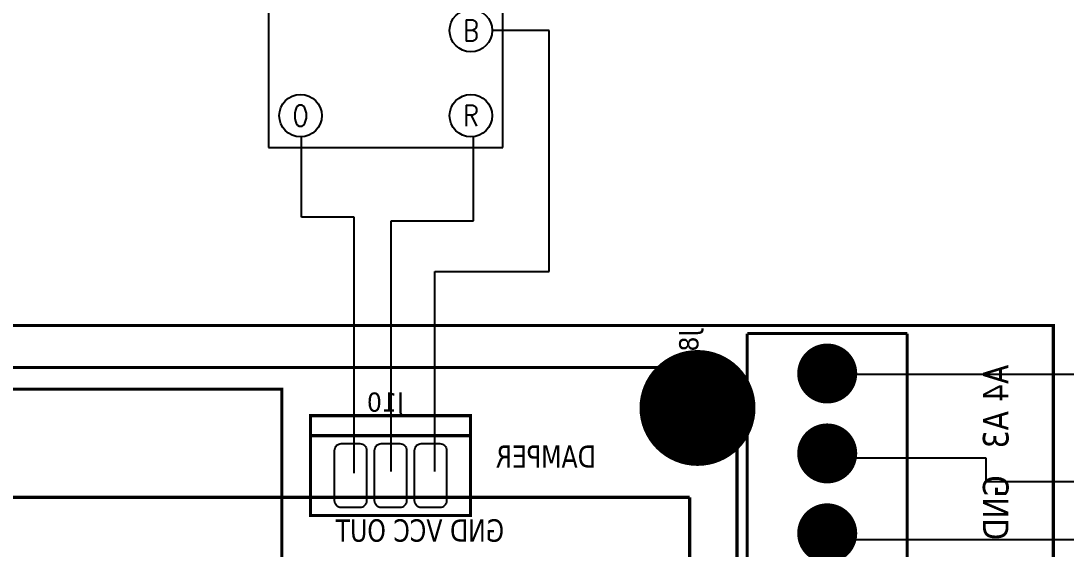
# Model space of a CAD drawing. Header units: millimetres. Extents: x 123.5 to 144.3, y 105.4 to 121.6.
# Drawn here: x 132.627 to 137.228, y 113.618 to 115.946 of the extents above; entities that cross this region are included whole.
import ezdxf
from ezdxf.enums import TextEntityAlignment as Align

# ---------------------------------------------------------------- set-up
doc = ezdxf.new("R2010")
doc.units = ezdxf.units.MM
for name, color, linetype in [('DESC', 250, 'Continuous'), ('SYMS', 7, 'Continuous'), ('TAGS', 250, 'Continuous'), ('TERMS', 250, 'Continuous'), ('WIRES', 7, 'Continuous')]:
    doc.layers.add(name, color=color, linetype=linetype)
doc.styles.get("Standard").update_dxf_attribs({"font": 'tahoma.ttf'})
doc.styles.add('WD', font='romans.shx')

# ---------------------------------------------------------------- blocks, each defined once
blk = doc.blocks.new('EPAD')
at = {"const_width": 0.5}
blk.add_lwpolyline([(-0.25, 0, 1), (0.25, 0, 1)], format="xyb", close=True, dxfattribs=at)
blk = doc.blocks.new('HornoCardV2')
at = {"const_width": 0.008}
for points in [[(152.3848, 109.7537), (146.6182, 109.7537), (146.6182, 112.7712), (152.3848, 112.7712), (152.3848, 109.7537)], [(152.3848, 109.7537), (146.6182, 109.7537), (146.6182, 112.7712), (152.3848, 112.7712), (152.3848, 109.7537)], [(152.3848, 109.7537), (146.6182, 109.7537), (146.6182, 112.7712), (152.3848, 112.7712), (152.3848, 109.7537)], [(152.0194, 112.751), (151.6194, 112.751)], [(152.0194, 111.951), (151.6194, 111.951), (151.6194, 112.751)], [(152.0194, 112.751), (151.6194, 112.751)], [(152.0194, 111.951), (151.6194, 111.951), (151.6194, 112.751)], [(152.0194, 112.751), (151.6194, 112.751)], [(152.0194, 111.951), (151.6194, 111.951), (151.6194, 112.751)], [(152.0194, 112.751), (152.0194, 111.951)], [(152.0194, 112.751), (152.0194, 111.951)], [(152.0194, 112.751), (152.0194, 111.951)], [(147.9324, 112.6659), (151.5938, 112.6659)], [(147.9324, 112.6659), (151.5938, 112.6659)], [(147.9324, 112.6659), (151.5938, 112.6659)], [(151.5938, 112.6659), (151.5938, 109.91)], [(151.5938, 112.6659), (151.5938, 109.91)], [(151.5938, 112.6659), (151.5938, 109.91)], [(150.4557, 111.5411), (148.3927, 111.5411), (148.3927, 112.612), (150.4557, 112.612), (150.4557, 111.5411)], [(150.4557, 111.5411), (148.3927, 111.5411), (148.3927, 112.612), (150.4557, 112.612), (150.4557, 111.5411)], [(150.4557, 111.5411), (148.3927, 111.5411), (148.3927, 112.612), (150.4557, 112.612), (150.4557, 111.5411)], [(150.9276, 112.2955), (150.5276, 112.2955), (150.5276, 112.5455), (150.9276, 112.5455), (150.9276, 112.2955)], [(150.9276, 112.2955), (150.5276, 112.2955), (150.5276, 112.5455), (150.9276, 112.5455), (150.9276, 112.2955)], [(150.9276, 112.2955), (150.5276, 112.2955), (150.5276, 112.5455), (150.9276, 112.5455), (150.9276, 112.2955)], [(150.5276, 112.4955), (150.9276, 112.4955)], [(150.5276, 112.4955), (150.9276, 112.4955)], [(150.5276, 112.4955), (150.9276, 112.4955)], [(151.4757, 112.3411), (148.0505, 112.3411)], [(151.4757, 112.3411), (148.0505, 112.3411)], [(151.4757, 112.3411), (148.0505, 112.3411)], [(151.4757, 112.3411), (151.4757, 110.2348)], [(151.4757, 112.3411), (151.4757, 110.2348)], [(151.4757, 112.3411), (151.4757, 110.2348)]]:
    blk.add_lwpolyline(points, dxfattribs=at)
for points in [[(150.6046, 112.4755), (150.6506, 112.4755), (150.6541, 112.4751), (150.6573, 112.4742), (150.6602, 112.4726), (150.6627, 112.4706), (150.6648, 112.4681), (150.6663, 112.4652), (150.6673, 112.462), (150.6676, 112.4585), (150.6676, 112.3325), (150.6673, 112.329), (150.6663, 112.3258), (150.6648, 112.3229), (150.6627, 112.3204), (150.6602, 112.3183), (150.6573, 112.3168), (150.6541, 112.3158), (150.6506, 112.3155), (150.6046, 112.3155), (150.6012, 112.3158), (150.598, 112.3168), (150.5951, 112.3183), (150.5926, 112.3204), (150.5905, 112.3229), (150.589, 112.3258), (150.588, 112.329), (150.5876, 112.3325), (150.5876, 112.4585), (150.588, 112.462), (150.589, 112.4652), (150.5905, 112.4681), (150.5926, 112.4706), (150.5951, 112.4726), (150.598, 112.4742), (150.6012, 112.4751), (150.6046, 112.4755)], [(150.7046, 112.4755), (150.7506, 112.4755), (150.7541, 112.4751), (150.7573, 112.4742), (150.7602, 112.4726), (150.7627, 112.4706), (150.7648, 112.4681), (150.7663, 112.4652), (150.7673, 112.462), (150.7676, 112.4585), (150.7676, 112.3325), (150.7673, 112.329), (150.7663, 112.3258), (150.7648, 112.3229), (150.7627, 112.3204), (150.7602, 112.3183), (150.7573, 112.3168), (150.7541, 112.3158), (150.7506, 112.3155), (150.7046, 112.3155), (150.7012, 112.3158), (150.698, 112.3168), (150.6951, 112.3183), (150.6926, 112.3204), (150.6905, 112.3229), (150.689, 112.3258), (150.688, 112.329), (150.6876, 112.3325), (150.6876, 112.4585), (150.688, 112.462), (150.689, 112.4652), (150.6905, 112.4681), (150.6926, 112.4706), (150.6951, 112.4726), (150.698, 112.4742), (150.7012, 112.4751), (150.7046, 112.4755)], [(150.8046, 112.4755), (150.8506, 112.4755), (150.8541, 112.4751), (150.8573, 112.4742), (150.8602, 112.4726), (150.8627, 112.4706), (150.8648, 112.4681), (150.8663, 112.4652), (150.8673, 112.462), (150.8676, 112.4585), (150.8676, 112.3325), (150.8673, 112.329), (150.8663, 112.3258), (150.8648, 112.3229), (150.8627, 112.3204), (150.8602, 112.3183), (150.8573, 112.3168), (150.8541, 112.3158), (150.8506, 112.3155), (150.8046, 112.3155), (150.8012, 112.3158), (150.798, 112.3168), (150.7951, 112.3183), (150.7926, 112.3204), (150.7905, 112.3229), (150.789, 112.3258), (150.788, 112.329), (150.7876, 112.3325), (150.7876, 112.4585), (150.788, 112.462), (150.789, 112.4652), (150.7905, 112.4681), (150.7926, 112.4706), (150.7951, 112.4726), (150.798, 112.4742), (150.8012, 112.4751), (150.8046, 112.4755)]]:
    blk.add_lwpolyline(points, close=True)
blk.add_circle((151.4954, 112.5675), 0.0591)
blk.add_circle((151.4954, 112.5675), 0.0591)
blk.add_circle((151.4954, 112.5675), 0.0591)
for p, xscale, yscale in [((151.4951, 112.5648), -0.29, 0.29), ((151.8194, 112.651), -0.15, 0.15), ((151.8194, 112.451), -0.15, 0.15), ((151.8194, 112.251), -0.15, 0.15)]:
    blk.add_blockref('EPAD', p, dxfattribs=dict(xscale=xscale, yscale=yscale))
at = {"text_generation_flag": 2}
for s, height, width, p in [('J8', 0.048, 1.041667, (151.4972, 112.761)), ('J8', 0.048, 1.041667, (151.4972, 112.761)), ('J8', 0.048, 1.041667, (151.4972, 112.761)), ('A4 A3   GND', 0.064, 0.9375, (152.2726, 112.6731)), ('A4 A3   GND', 0.064, 0.9375, (152.2726, 112.6731)), ('A4 A3   GND', 0.064, 0.9375, (152.2726, 112.6731))]:
    blk.add_text(s, height=height, rotation=90, dxfattribs=dict(at, width=width)).set_placement(p)
for s, height, width, p in [('J10', 0.048, 1.041667, (150.761, 112.5555)), ('J10', 0.048, 1.041667, (150.761, 112.5555)), ('J10', 0.048, 1.041667, (150.761, 112.5555)), ('DAMPER', 0.056, 0.892857, (151.2409, 112.4152)), ('DAMPER', 0.056, 0.892857, (151.2409, 112.4152)), ('DAMPER', 0.056, 0.892857, (151.2409, 112.4152)), ('GND VCC OUT', 0.056, 0.892857, (151.0115, 112.2301)), ('GND VCC OUT', 0.056, 0.892857, (151.0115, 112.2301)), ('GND VCC OUT', 0.056, 0.892857, (151.0115, 112.2301))]:
    blk.add_text(s, height=height, dxfattribs=dict(at, width=width)).set_placement(p)
blk = doc.blocks.new('HDV1TB')
for p, q in [((0.3438, 0.3438), (-0.3438, 0.3438)), ((-0.3438, 0.3438), (-0.3438, -0.0938)), ((0.3438, -0.0938), (0.3438, 0.3438)), ((-0.3438, -0.0938), (0.3438, -0.0938))]:
    blk.add_line(p, q)
for centre in [(0.25, 0.25), (-0.25, 0), (0.25, 0)]:
    blk.add_circle(centre, 0.0625)
at = {"style": 'WD'}
for tag, width, p in [('INST', 0.7, (0.0055, 0.747)), ('LOC', 0.7, (0.0055, 0.5774)), ('TAG1', 0.9, (0, 0.4211)), ('RATING2', 0.7, (0.0156, 0.0313)), ('DESC1', 0.7, (0, -0.2932)), ('DESC2', 0.7, (0, -0.4495)), ('XREF', 0.7, (0, -0.6057))]:
    blk.add_attdef(tag, text='', height=0.125, dxfattribs=dict(at, width=width)).set_placement(p, align=Align.CENTER)
at = {"style": 'WD', "flags": 9}
blk.add_attdef('FAMILY', text='', height=0.01, dxfattribs=at).set_placement((-0.0053, 0.3886), align=Align.CENTER)
at = {"linetype": 'Continuous', "style": 'WD', "flags": 1}
for tag, p in [('CAT', (0, 0.3781)), ('MFG', (0, 0.3592))]:
    blk.add_attdef(tag, text='', height=0.01, dxfattribs=at).set_placement(p, align=Align.MIDDLE)
at = {"linetype": 'Continuous', "style": 'WD', "flags": 9}
blk.add_attdef('ASSYCODE', text='', height=0.01, dxfattribs=at).set_placement((0, 0.3281), align=Align.CENTER)
at = {"style": 'WD', "width": 0.7}
blk.add_attdef('RATING1', text='', height=0.125, dxfattribs=at).set_placement((0, 0.25), align=Align.MIDDLE)
at = {"style": 'WD', "flags": 1}
for tag, p in [('X2TERM03', (0.25, 0.3125)), ('X1TERM03', (0.3125, 0.25)), ('X4TERM01', (-0.3125, 0)), ('X1TERM02', (0.3125, 0)), ('X8TERM01', (-0.25, -0.0625)), ('X8TERM02', (0.25, -0.0625))]:
    blk.add_attdef(tag, p, '', height=0.0125, dxfattribs=at)
at = {"linetype": 'Continuous', "style": 'WD', "width": 0.8, "flags": 8}
for tag, p in [('TERM03', (0.25, 0.25)), ('TERM01', (-0.25, 0)), ('TERM02', (0.25, 0))]:
    blk.add_attdef(tag, text='', height=0.0625, dxfattribs=at).set_placement(p, align=Align.MIDDLE)

msp = doc.modelspace()

# ---------------------------------------------------------------- linework, layer by layer
at = {"layer": 'WIRES'}
for p, q in [((134.9523, 115.9031), (134.702, 115.9031)), ((134.9523, 114.8407), (134.9523, 115.9031)), ((133.8623, 115.0802), (133.8623, 115.4344)), ((134.6199, 115.0648), (134.6199, 115.4344)), ((134.0942, 115.0802), (133.8623, 115.0802)), ((134.0942, 113.9523), (134.0942, 115.0802)), ((134.2565, 113.96), (134.2565, 115.0648)), ((134.2565, 115.0648), (134.6199, 115.0648)), ((134.4498, 113.96), (134.4498, 114.8407)), ((134.4498, 114.8407), (134.9523, 114.8407)), ((138.364, 114.3872), (136.2036, 114.3872)), ((136.2294, 114.0196), (136.8742, 114.0196)), ((136.8742, 114.0196), (136.8742, 113.9151)), ((136.8742, 113.9151), (138.319, 113.9151)), ((136.2165, 113.6591), (136.2165, 113.7235)), ((139.014, 113.6591), (136.2165, 113.6591))]:
    msp.add_line(p, q, dxfattribs=at)

# ---------------------------------------------------------------- block references
at = {"layer": 'DESC', "xscale": 1.760616, "yscale": 1.760616, "zscale": 1.760616}
msp.add_blockref('HornoCardV2', (-131.119, -83.9435), dxfattribs=at)
at = {"layer": 'SYMS'}
ref = msp.add_blockref('HDV1TB', (134.2333, 115.5281), dxfattribs=dict(at, xscale=1.5, yscale=1.5, zscale=1.5))
ref.add_attrib('TERM03', 'B', dxfattribs={"layer": 'TERMS', "linetype": 'Continuous', "height": 0.0938, "style": 'WD', "width": 0.8, "flags": 8}).set_placement((134.6083, 115.9031), align=Align.MIDDLE)
ref.add_attrib('TERM02', 'R', dxfattribs={"layer": 'TERMS', "linetype": 'Continuous', "height": 0.0938, "style": 'WD', "width": 0.8, "flags": 8}).set_placement((134.6083, 115.5281), align=Align.MIDDLE)
ref.add_attrib('TERM01', 'O', dxfattribs={"layer": 'TERMS', "linetype": 'Continuous', "height": 0.0938, "style": 'WD', "width": 0.8, "flags": 8}).set_placement((133.8583, 115.5281), align=Align.MIDDLE)
ref.add_attrib('TAG1', 'SERVO', dxfattribs={"layer": 'TAGS', "height": 0.1875, "style": 'WD', "width": 0.9}).set_placement((134.2333, 116.1598), align=Align.CENTER)

doc.saveas('drawing.dxf')
